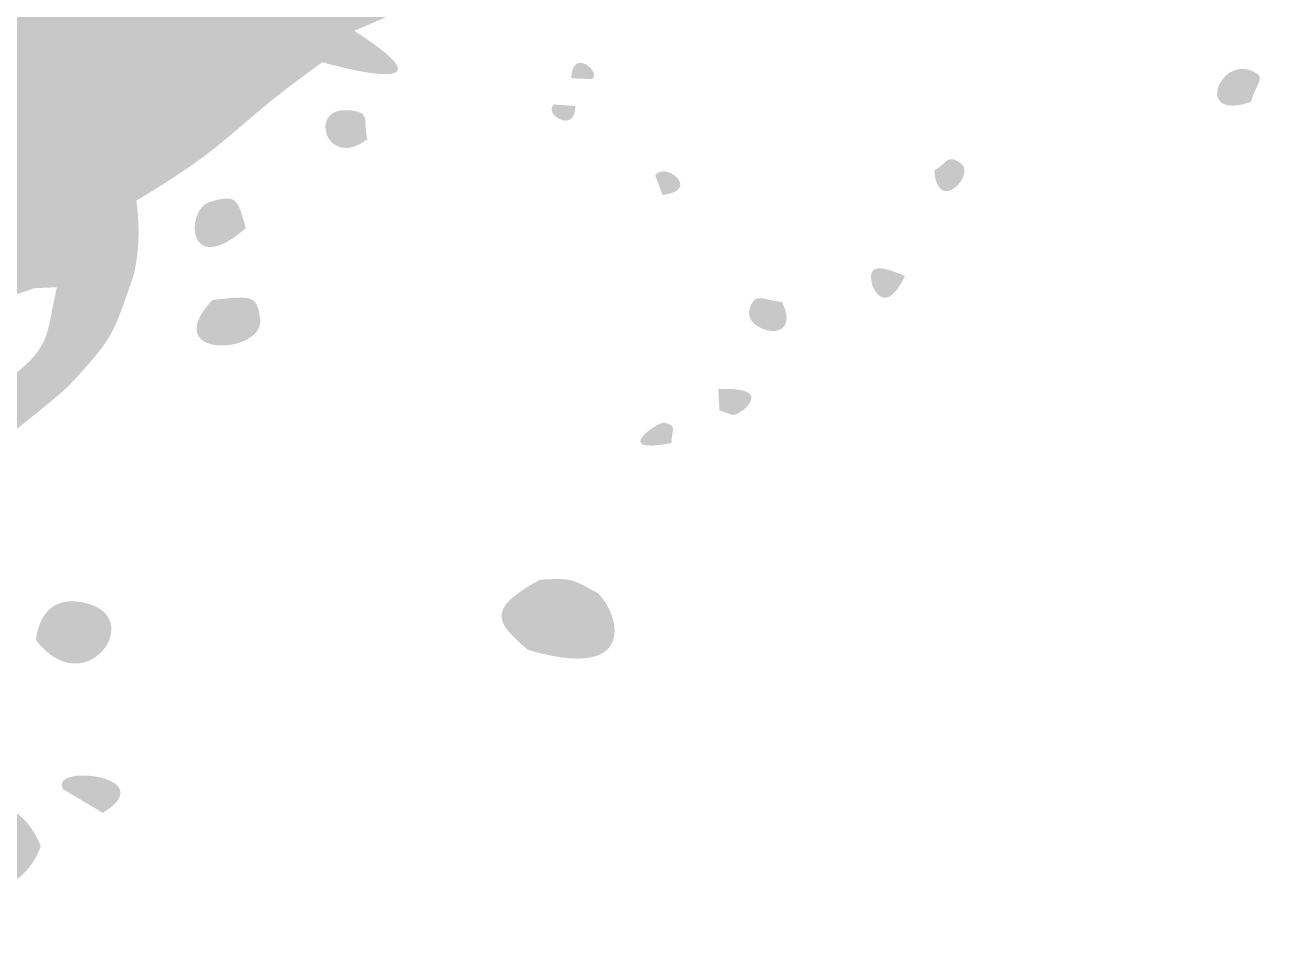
# Model space of a CAD drawing. Header units: millimetres. Extents: x 1807 to 1938, y 68 to 154.
# Drawn here: x 1920.59 to 1932.31, y 128.48 to 137.07 of the extents above; entities that cross this region are included whole.
import ezdxf

# ---------------------------------------------------------------- set-up
doc = ezdxf.new("R2010")
doc.units = ezdxf.units.MM

msp = doc.modelspace()

# ---------------------------------------------------------------- hatches: boundary and pattern name
at = {"true_color": 0x080808, "transparency": 33554687}
h = msp.add_hatch(color=18, dxfattribs=at)
edge = h.paths.add_edge_path(flags=0)
edge.add_spline(control_points=[(1926.262, 139.697), (1926.224, 139.633), (1926.093, 139.635), (1926.055, 139.572), (1925.94, 139.379), (1926.34, 138.935), (1925.705, 137.835), (1924.608, 137.597), (1924.713, 137.432), (1923.7, 137.017), (1923.674, 136.996), (1923.516, 136.865), (1923.401, 136.721), (1922.493, 136.074), (1922.603, 135.987), (1921.644, 135.414), (1921.644, 135.414), (1921.038, 135.294), (1921.038, 135.294), (1921.037, 135.293), (1921.038, 135.294), (1920.263, 134.841), (1920.263, 134.841), (1920.205, 134.698), (1920.205, 134.698), (1920.205, 134.698), (1920.235, 134.423), (1920.235, 134.423), (1920.176, 134.405), (1920.206, 134.382), (1919.51, 134.169), (1919.51, 134.169), (1919.378, 134.21), (1919.378, 134.21), (1919.124, 134.564), (1919.664, 134.462), (1919.793, 134.711), (1919.812, 134.748), (1919.972, 134.983), (1919.988, 135.007), (1919.988, 135.007), (1919.895, 135.102), (1919.895, 135.102), (1919.29, 134.947), (1919.208, 134.91), (1919.153, 134.885), (1919.12, 134.869), (1919.02, 134.824), (1918.71, 134.737), (1918.71, 134.737), (1918.351, 134.653), (1918.351, 134.653), (1917.971, 134.616), (1918.007, 134.584), (1917.68, 134.413), (1916.986, 134.049), (1916.855, 134.627), (1916.129, 134.318), (1915.246, 134.08), (1915.201, 134.272), (1914.321, 133.99), (1914.177, 133.985), (1913.391, 133.96), (1912.593, 133.569), (1912.581, 133.549), (1912.593, 133.562), (1912.394, 133.417), (1912.394, 133.417), (1912.134, 133.423), (1912.134, 133.423), (1912.134, 133.423), (1912.001, 133.523), (1912.001, 133.523), (1912.054, 133.916), (1912.144, 133.871), (1912.382, 134.205), (1912.382, 134.205), (1912.531, 134.265), (1912.531, 134.265), (1912.531, 134.265), (1912.591, 134.423), (1912.591, 134.423), (1912.712, 134.593), (1912.677, 134.616), (1912.91, 134.673), (1913.353, 134.782), (1913.072, 135.168), (1913.517, 135.123), (1913.517, 135.123), (1913.688, 134.72), (1913.688, 134.72), (1913.403, 134.477), (1913.123, 134.424), (1913.433, 134.312), (1913.558, 134.267), (1913.55, 134.314), (1913.941, 134.497), (1914.365, 134.678), (1914.39, 134.625), (1914.71, 134.938), (1914.997, 135.218), (1915.2, 134.745), (1916.495, 135.304), (1916.771, 135.424), (1916.543, 135.862), (1917.817, 135.795), (1918.408, 135.702), (1918.389, 135.806), (1918.848, 136.123), (1918.848, 136.123), (1919.169, 136.403), (1919.169, 136.403), (1919.463, 136.612), (1919.414, 136.633), (1919.412, 136.95), (1919.747, 137.125), (1919.742, 137.147), (1920.142, 137.099), (1920.615, 137.042), (1921.168, 137.507), (1921.41, 137.56), (1921.548, 137.503), (1921.525, 137.398), (1921.95, 137.521), (1922.378, 137.646), (1921.91, 137.687), (1921.581, 137.954), (1921.696, 138.323), (1921.635, 138.349), (1921.806, 138.406), (1922.302, 138.574), (1922.483, 138.608), (1922.564, 138.153), (1922.678, 137.519), (1922.706, 138.444), (1923.627, 138.924), (1923.676, 138.902), (1923.885, 138.812), (1924.273, 138.706), (1924.273, 138.706), (1924.4, 138.93), (1924.4, 138.93), (1924.4, 138.93), (1924.504, 138.967), (1924.504, 138.967), (1924.742, 139.146), (1924.745, 139.127), (1924.88, 139.388), (1925.456, 139.238), (1925.429, 139.422), (1925.712, 139.859), (1925.947, 140.224), (1926.241, 139.731), (1926.262, 139.697)], knot_values=[0, 0, 0, 0, 1, 1, 1, 2, 2, 2, 3, 3, 3, 4, 4, 4, 5, 5, 5, 6, 6, 6, 7, 7, 7, 8, 8, 8, 9, 9, 9, 10, 10, 10, 11, 11, 11, 12, 12, 12, 13, 13, 13, 14, 14, 14, 15, 15, 15, 16, 16, 16, 17, 17, 17, 18, 18, 18, 19, 19, 19, 20, 20, 20, 21, 21, 21, 22, 22, 22, 23, 23, 23, 24, 24, 24, 25, 25, 25, 26, 26, 26, 27, 27, 27, 28, 28, 28, 29, 29, 29, 30, 30, 30, 31, 31, 31, 32, 32, 32, 33, 33, 33, 34, 34, 34, 35, 35, 35, 36, 36, 36, 37, 37, 37, 38, 38, 38, 39, 39, 39, 40, 40, 40, 41, 41, 41, 42, 42, 42, 43, 43, 43, 44, 44, 44, 45, 45, 45, 46, 46, 46, 47, 47, 47, 48, 48, 48, 49, 49, 49, 50, 50, 50, 51, 51, 51, 51], degree=3, periodic=1)
h = msp.add_hatch(color=18, dxfattribs=at)
edge = h.paths.add_edge_path(flags=0)
edge.add_spline(control_points=[(1923.7, 137.017), (1924.766, 136.335), (1923.435, 136.708), (1923.401, 136.721), (1923.516, 136.865), (1923.674, 136.996), (1923.7, 137.017)], knot_values=[0, 0, 0, 0, 1, 1, 1, 2, 2, 2, 2], degree=3, periodic=1)
h = msp.add_hatch(color=18, dxfattribs=at)
edge = h.paths.add_edge_path(flags=0)
edge.add_spline(control_points=[(1925.748, 136.568), (1925.755, 136.866), (1926.035, 136.626), (1925.947, 136.564), (1925.935, 136.556), (1925.947, 136.564), (1925.748, 136.568)], knot_values=[0, 0, 0, 0, 1, 1, 1, 2, 2, 2, 2], degree=3, periodic=1)
h = msp.add_hatch(color=18, dxfattribs=at)
edge = h.paths.add_edge_path(flags=0)
edge.add_spline(control_points=[(1932.16, 136.344), (1931.624, 136.165), (1931.866, 136.762), (1932.159, 136.643), (1932.315, 136.58), (1932.224, 136.553), (1932.16, 136.344)], knot_values=[0, 0, 0, 0, 1, 1, 1, 2, 2, 2, 2], degree=3, periodic=1)
h = msp.add_hatch(color=18, dxfattribs=at)
edge = h.paths.add_edge_path(flags=0)
edge.add_spline(control_points=[(1923.825, 135.994), (1923.445, 135.697), (1923.251, 136.295), (1923.641, 136.268), (1923.87, 136.252), (1923.777, 136.176), (1923.825, 135.994)], knot_values=[0, 0, 0, 0, 1, 1, 1, 2, 2, 2, 2], degree=3, periodic=1)
h = msp.add_hatch(color=18, dxfattribs=at)
edge = h.paths.add_edge_path(flags=0)
edge.add_spline(control_points=[(1925.787, 136.308), (1925.787, 136.029), (1925.473, 136.244), (1925.587, 136.322), (1925.587, 136.322), (1925.787, 136.308), (1925.787, 136.308)], knot_values=[0, 0, 0, 0, 1, 1, 1, 2, 2, 2, 2], degree=3, periodic=1)
h = msp.add_hatch(color=18, dxfattribs=at)
edge = h.paths.add_edge_path(flags=0)
edge.add_spline(control_points=[(1926.609, 135.468), (1926.545, 135.657), (1926.535, 135.643), (1926.545, 135.657), (1926.634, 135.786), (1926.981, 135.513), (1926.609, 135.468)], knot_values=[0, 0, 0, 0, 1, 1, 1, 2, 2, 2, 2], degree=3, periodic=1)
h = msp.add_hatch(color=18, dxfattribs=at)
edge = h.paths.add_edge_path(flags=0)
edge.add_spline(control_points=[(1929.174, 135.698), (1929.306, 135.778), (1929.295, 135.856), (1929.423, 135.768), (1929.572, 135.665), (1929.205, 135.272), (1929.174, 135.698)], knot_values=[0, 0, 0, 0, 1, 1, 1, 2, 2, 2, 2], degree=3, periodic=1)
h = msp.add_hatch(color=18, dxfattribs=at)
edge = h.paths.add_edge_path(flags=0)
edge.add_spline(control_points=[(1921.644, 135.414), (1921.701, 135.031), (1921.629, 134.752), (1921.614, 134.695), (1921.614, 134.695), (1921.441, 134.702), (1921.441, 134.702), (1920.974, 134.744), (1921.148, 134.904), (1921.038, 135.294), (1921.038, 135.294), (1921.644, 135.414), (1921.644, 135.414)], knot_values=[0, 0, 0, 0, 1, 1, 1, 2, 2, 2, 3, 3, 3, 4, 4, 4, 4], degree=3, periodic=1)
h = msp.add_hatch(color=18, dxfattribs=at)
edge = h.paths.add_edge_path(flags=0)
edge.add_spline(control_points=[(1922.679, 135.156), (1922.121, 134.665), (1922.107, 135.324), (1922.33, 135.399), (1922.619, 135.496), (1922.601, 135.391), (1922.679, 135.156)], knot_values=[0, 0, 0, 0, 1, 1, 1, 2, 2, 2, 2], degree=3, periodic=1)
h = msp.add_hatch(color=18, dxfattribs=at)
edge = h.paths.add_edge_path(flags=0)
edge.add_spline(control_points=[(1921.038, 135.294), (1921.148, 134.904), (1920.974, 134.744), (1921.441, 134.702), (1921.441, 134.702), (1921.614, 134.695), (1921.614, 134.695), (1921.416, 134.134), (1921.439, 134.134), (1921.006, 133.667), (1920.934, 133.589), (1919.896, 132.742), (1919.644, 132.639), (1919.21, 132.793), (1919.38, 132.903), (1919.615, 133.23), (1919.882, 133.332), (1919.862, 133.322), (1919.882, 133.332), (1920.033, 133.407), (1919.996, 133.429), (1920.156, 133.508), (1920.156, 133.508), (1920.38, 133.682), (1920.38, 133.682), (1920.849, 134.048), (1920.78, 134.084), (1920.895, 134.598), (1920.799, 134.7), (1920.788, 134.647), (1920.672, 134.588), (1920.641, 134.569), (1920.639, 134.583), (1920.235, 134.423), (1920.235, 134.423), (1920.205, 134.698), (1920.205, 134.698), (1920.205, 134.698), (1920.263, 134.841), (1920.263, 134.841), (1921.038, 135.294), (1921.037, 135.293), (1921.038, 135.294)], knot_values=[0, 0, 0, 0, 1, 1, 1, 2, 2, 2, 3, 3, 3, 4, 4, 4, 5, 5, 5, 6, 6, 6, 7, 7, 7, 8, 8, 8, 9, 9, 9, 10, 10, 10, 11, 11, 11, 12, 12, 12, 13, 13, 13, 14, 14, 14, 14], degree=3, periodic=1)
h = msp.add_hatch(color=18, dxfattribs=at)
edge = h.paths.add_edge_path(flags=0)
edge.add_spline(control_points=[(1928.897, 134.703), (1928.709, 134.315), (1928.595, 134.596), (1928.589, 134.617), (1928.536, 134.821), (1928.662, 134.805), (1928.897, 134.703)], knot_values=[0, 0, 0, 0, 1, 1, 1, 2, 2, 2, 2], degree=3, periodic=1)
h = msp.add_hatch(color=18, dxfattribs=at)
edge = h.paths.add_edge_path(flags=0)
edge.add_spline(control_points=[(1920.672, 134.588), (1920.788, 134.647), (1920.799, 134.7), (1920.895, 134.598), (1920.895, 134.598), (1920.672, 134.588), (1920.672, 134.588)], knot_values=[0, 0, 0, 0, 1, 1, 1, 2, 2, 2, 2], degree=3, periodic=1)
h = msp.add_hatch(color=18, dxfattribs=at)
edge = h.paths.add_edge_path(flags=0)
edge.add_spline(control_points=[(1922.362, 134.478), (1922.683, 134.508), (1922.798, 134.554), (1922.812, 134.283), (1922.83, 133.958), (1921.847, 133.924), (1922.362, 134.478)], knot_values=[0, 0, 0, 0, 1, 1, 1, 2, 2, 2, 2], degree=3, periodic=1)
h = msp.add_hatch(color=18, dxfattribs=at)
edge = h.paths.add_edge_path(flags=0)
edge.add_spline(control_points=[(1927.739, 134.458), (1927.935, 134.037), (1927.37, 134.177), (1927.429, 134.384), (1927.478, 134.555), (1927.54, 134.481), (1927.739, 134.458)], knot_values=[0, 0, 0, 0, 1, 1, 1, 2, 2, 2, 2], degree=3, periodic=1)
h = msp.add_hatch(color=18, dxfattribs=at)
edge = h.paths.add_edge_path(flags=0)
edge.add_spline(control_points=[(1927.136, 133.637), (1927.633, 133.659), (1927.393, 133.457), (1927.374, 133.442), (1927.271, 133.364), (1927.275, 133.396), (1927.147, 133.435), (1927.147, 133.435), (1927.136, 133.637), (1927.136, 133.637)], knot_values=[0, 0, 0, 0, 1, 1, 1, 2, 2, 2, 3, 3, 3, 3], degree=3, periodic=1)
h = msp.add_hatch(color=18, dxfattribs=at)
edge = h.paths.add_edge_path(flags=0)
edge.add_spline(control_points=[(1926.697, 133.128), (1926.106, 133.016), (1926.57, 133.33), (1926.621, 133.32), (1926.761, 133.292), (1926.689, 133.26), (1926.697, 133.128)], knot_values=[0, 0, 0, 0, 1, 1, 1, 2, 2, 2, 2], degree=3, periodic=1)
h = msp.add_hatch(color=18, dxfattribs=at)
edge = h.paths.add_edge_path(flags=0)
edge.add_spline(control_points=[(1925.453, 131.839), (1925.453, 131.792), (1925.452, 131.458), (1925.469, 131.252), (1925.469, 131.252), (1925.336, 131.179), (1925.336, 131.179), (1925.051, 131.431), (1924.925, 131.55), (1925.453, 131.839)], knot_values=[0, 0, 0, 0, 1, 1, 1, 2, 2, 2, 3, 3, 3, 3], degree=3, periodic=1)
h = msp.add_hatch(color=18, dxfattribs=at)
edge = h.paths.add_edge_path(flags=0)
edge.add_spline(control_points=[(1925.453, 131.839), (1925.757, 131.853), (1925.742, 131.853), (1926.003, 131.709), (1925.752, 131.278), (1925.603, 131.353), (1925.469, 131.252), (1925.452, 131.458), (1925.453, 131.792), (1925.453, 131.839)], knot_values=[0, 0, 0, 0, 1, 1, 1, 2, 2, 2, 3, 3, 3, 3], degree=3, periodic=1)
h = msp.add_hatch(color=18, dxfattribs=at)
edge = h.paths.add_edge_path(flags=0)
edge.add_spline(control_points=[(1920.697, 131.269), (1920.701, 131.313), (1920.745, 131.751), (1921.207, 131.607), (1921.715, 131.448), (1921.156, 130.675), (1920.697, 131.269)], knot_values=[0, 0, 0, 0, 1, 1, 1, 2, 2, 2, 2], degree=3, periodic=1)
h = msp.add_hatch(color=18, dxfattribs=at)
edge = h.paths.add_edge_path(flags=0)
edge.add_spline(control_points=[(1926.003, 131.709), (1926.221, 131.485), (1926.357, 130.871), (1925.336, 131.179), (1925.336, 131.179), (1925.469, 131.252), (1925.469, 131.252), (1925.603, 131.353), (1925.752, 131.278), (1926.003, 131.709)], knot_values=[0, 0, 0, 0, 1, 1, 1, 2, 2, 2, 3, 3, 3, 3], degree=3, periodic=1)
h = msp.add_hatch(color=18, dxfattribs=at)
edge = h.paths.add_edge_path(flags=0)
edge.add_spline(control_points=[(1921.329, 129.639), (1921.329, 129.639), (1920.955, 129.861), (1920.955, 129.861), (1920.801, 130.106), (1921.9, 129.992), (1921.329, 129.639)], knot_values=[0, 0, 0, 0, 1, 1, 1, 2, 2, 2, 2], degree=3, periodic=1)
h = msp.add_hatch(color=18, dxfattribs=at)
edge = h.paths.add_edge_path(flags=0)
edge.add_spline(control_points=[(1920.743, 129.322), (1920.413, 128.476), (1919.449, 129.279), (1920.053, 129.621), (1920.53, 129.892), (1920.725, 129.371), (1920.743, 129.322)], knot_values=[0, 0, 0, 0, 1, 1, 1, 2, 2, 2, 2], degree=3, periodic=1)

doc.saveas('drawing.dxf')
